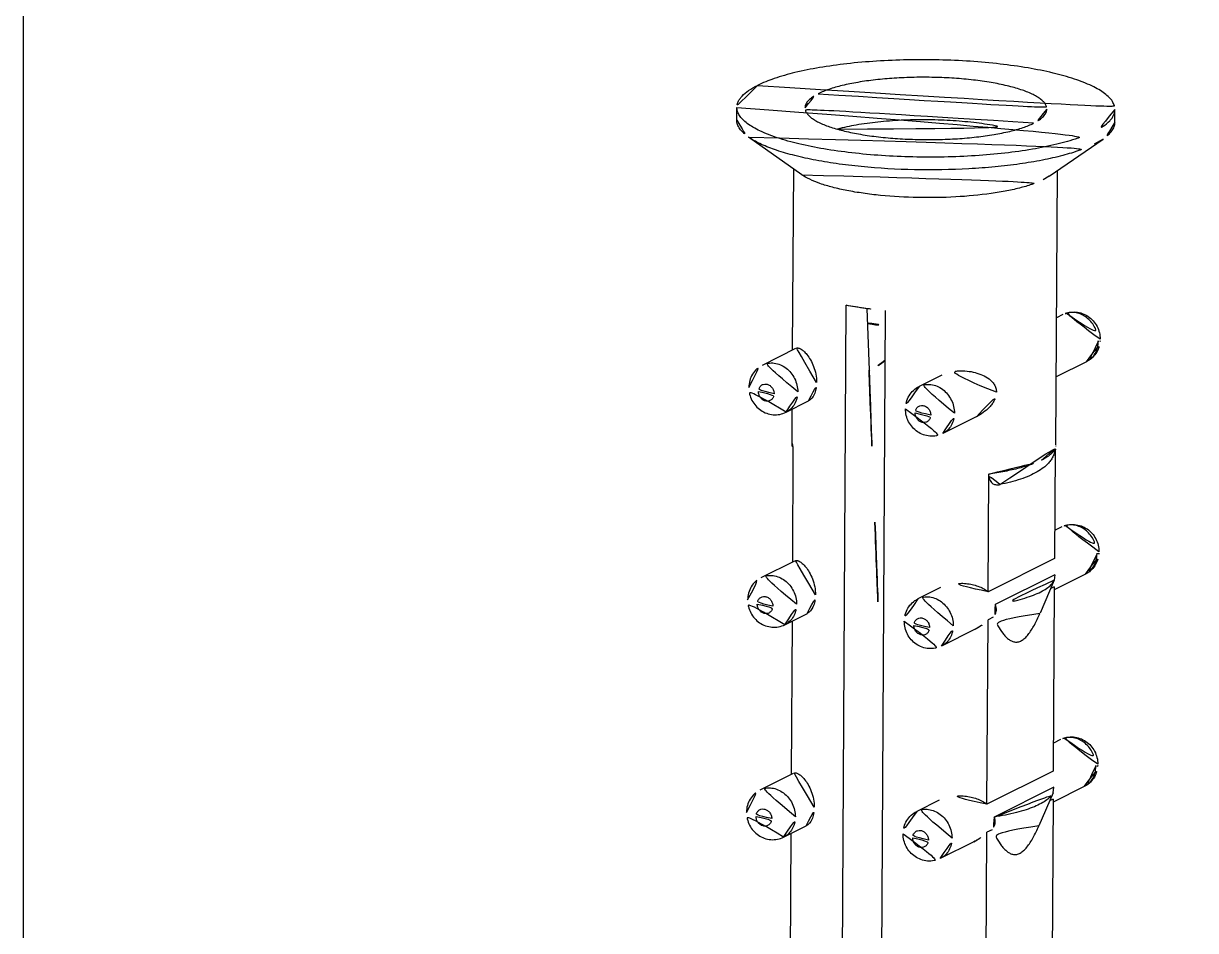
# Model space of a CAD drawing. Extents: x 16296660632 to 16296679688, y -37409620961 to -37409616551.
# Drawn here: x 16296678226.12 to 16296678252.78, y -37409618239.23 to -37409618218.61 of the extents above; entities that cross this region are included whole.
import ezdxf

# ---------------------------------------------------------------- set-up
doc = ezdxf.new("R2010")
doc.units = 0
doc.header["$LTSCALE"] = 10
doc.header["$MEASUREMENT"] = 0
doc.layers.get('0').update_dxf_attribs({"linetype": 'CONTINUOUS'})
doc.layers.add('02___PRT_ALL_AXES', color=7, linetype='CONTINUOUS')

msp = doc.modelspace()

# ---------------------------------------------------------------- linework, layer by layer
at = {"color": 7, "linetype": 'Continuous'}
for p, q in [((16296678244.668711, -37409618254.290993), (16296678244.833241, -37409618225.013847)), ((16296678245.29784, -37409618225.08847), (16296678245.350889, -37409618226.492851)), ((16296678245.55954, -37409618254.412682), (16296678245.724079, -37409618225.135536)), ((16296678243.601351, -37409618228.154457), (16296678243.620859, -37409618228.24366)), ((16296678249.60125, -37409618228.188911), (16296678249.601259, -37409618228.188179)), ((16296678249.578569, -37409618231.144211), (16296678248.222719, -37409618231.821953)), ((16296678249.56386, -37409618231.26767), (16296678249.23867, -37409618232.019043)), ((16296678249.578569, -37409618231.144211), (16296678249.563841, -37409618231.267838)), ((16296678249.56312, -37409618231.414803), (16296678249.482809, -37409618231.454948)), ((16296678248.176769, -37409618232.10778), (16296678248.056391, -37409618232.167953)), ((16296678249.55142, -37409618235.975433), (16296678248.19557, -37409618236.653152)), ((16296678249.536711, -37409618236.098877), (16296678249.211519, -37409618236.850258)), ((16296678249.53668, -37409618236.099037), (16296678249.55142, -37409618235.975433)), ((16296678249.535971, -37409618236.24601), (16296678249.45566, -37409618236.286163)), ((16296678248.14962, -37409618236.938988), (16296678248.02924, -37409618236.999161))]:
    msp.add_line(p, q, dxfattribs=at)
msp.add_lwpolyline([(16296678279.434799, -37409618261.099548), (16296678226.118429, -37409618261.099548), (16296678226.118429, -37409618178.759842), (16296678279.434799, -37409618178.759842)], close=True)
for centre, radius, start, end in [((16296678249.960609, -37409618225.625343), 0.447859, 105.0907784, 116.5407124), ((16296678249.930731, -37409618225.830948), 0.632541, 359.6900716, 3.3253834), ((16296678250.002451, -37409618225.784523), 0.604471, 354.7316924, 359.6765207), ((16296678249.39982, -37409618228.186974), 0.201441, 350.7530369, 359.4483311), ((16296680221.769171, -37409618153.669113), 1977.757652, 182.210250721, 182.346745411), ((16296678249.93346, -37409618230.456543), 0.447859, 105.0907784, 116.5407124), ((16296678249.90357, -37409618230.662163), 0.632541, 359.6900716, 3.3253834), ((16296678249.9753, -37409618230.615738), 0.604471, 354.7316924, 359.6765207), ((16296678249.906309, -37409618235.287758), 0.447859, 105.0907784, 116.5407124), ((16296678249.876419, -37409618235.49337), 0.632541, 359.6900716, 3.3253834), ((16296678249.948151, -37409618235.446953), 0.604471, 354.7316924, 359.6765207)]:
    msp.add_arc(centre, radius, start, end, dxfattribs=at)
for points, knots in [([(16296678244.19441, -37409618220.203346), (16296678244.272289, -37409618220.164421), (16296678244.451771, -37409618220.093697), (16296678244.753799, -37409618220.009239), (16296678245.107759, -37409618219.938599), (16296678245.503969, -37409618219.883888), (16296678245.931681, -37409618219.846764), (16296678246.379089, -37409618219.828308), (16296678246.833839, -37409618219.829086), (16296678247.28335, -37409618219.849083), (16296678247.715179, -37409618219.887703), (16296678248.11743, -37409618219.94381), (16296678248.47912, -37409618220.015717), (16296678248.79039, -37409618220.101357), (16296678249.012461, -37409618220.186073), (16296678249.156509, -37409618220.261139), (16296678249.24115, -37409618220.316177), (16296678249.30814, -37409618220.372917), (16296678249.3571, -37409618220.431343), (16296678249.38739, -37409618220.491577), (16296678249.39426, -37409618220.533562), (16296678249.39415, -37409618220.553513)], [0, 0, 0, 0, 0.047875552, 0.105682441, 0.172286466, 0.246166262, 0.32549361, 0.408250515, 0.492298473, 0.575455552, 0.655569983, 0.730594545, 0.798663888, 0.858182694, 0.907945264, 0.92896365, 0.947396828, 0.963346738, 0.977068785, 0.989033275, 1, 1, 1, 1]), ([(16296678243.89426, -37409618220.522507), (16296678243.89443, -37409618220.494118), (16296678243.910311, -37409618220.432213), (16296678243.973009, -37409618220.348999), (16296678244.07028, -37409618220.270653), (16296678244.14971, -37409618220.225693), (16296678244.19441, -37409618220.203346)], [0, 0, 0, 0, 0.186145526, 0.403764732, 0.672393075, 1, 1, 1, 1]), ([(16296678249.094, -37409618220.872673), (16296678249.016121, -37409618220.911598), (16296678248.836639, -37409618220.982323), (16296678248.534611, -37409618221.06678), (16296678248.180651, -37409618221.137421), (16296678247.784439, -37409618221.192131), (16296678247.35673, -37409618221.229263), (16296678246.909321, -37409618221.247711), (16296678246.454571, -37409618221.246933), (16296678246.00506, -37409618221.226936), (16296678245.573231, -37409618221.188316), (16296678245.17098, -37409618221.13221), (16296678244.80929, -37409618221.060303), (16296678244.49802, -37409618220.974663), (16296678244.275949, -37409618220.889954), (16296678244.131901, -37409618220.81488), (16296678244.04726, -37409618220.759842), (16296678243.98027, -37409618220.703087), (16296678243.931311, -37409618220.644676), (16296678243.90102, -37409618220.584442), (16296678243.89415, -37409618220.542458), (16296678243.89426, -37409618220.522507)], [0, 0, 0, 0, 0.047875552, 0.105682441, 0.172286466, 0.246166262, 0.32549361, 0.408250515, 0.492298473, 0.575455552, 0.655569983, 0.730594545, 0.798663888, 0.858182694, 0.907945264, 0.92896365, 0.947396828, 0.963346738, 0.977068785, 0.989033275, 1, 1, 1, 1]), ([(16296678249.39415, -37409618220.553513), (16296678249.39398, -37409618220.581902), (16296678249.378099, -37409618220.643806), (16296678249.315399, -37409618220.72702), (16296678249.21813, -37409618220.805367), (16296678249.1387, -37409618220.850327), (16296678249.094, -37409618220.872673)], [0, 0, 0, 0, 0.186145526, 0.403764732, 0.672393075, 1, 1, 1, 1]), ([(16296678244.636499, -37409618221.008202), (16296678244.77606, -37409618220.970749), (16296678245.078979, -37409618220.906937), (16296678245.562571, -37409618220.841553), (16296678246.090469, -37409618220.802353), (16296678246.640909, -37409618220.791107), (16296678247.191271, -37409618220.808342), (16296678247.71892, -37409618220.853287), (16296678248.202129, -37409618220.92395), (16296678248.504629, -37409618220.991051), (16296678248.64393, -37409618221.030022)], [0, 0, 0, 0, 0.10723184, 0.229384911, 0.361946773, 0.499860382, 0.637792109, 0.770408355, 0.892646223, 1, 1, 1, 1]), ([(16296678244.833241, -37409618225.013847), (16296678244.974581, -37409618225.041641), (16296678245.27071, -37409618225.089699), (16296678245.56888, -37409618225.122177), (16296678245.724079, -37409618225.135536)], [0, 0, 0, 0, 0.480442195, 1, 1, 1, 1]), ([(16296678250.60692, -37409618225.787941), (16296678250.607201, -37409618225.737343), (16296678250.595011, -37409618225.63549), (16296678250.540649, -37409618225.491959), (16296678250.45355, -37409618225.365494), (16296678250.338779, -37409618225.263947), (16296678250.202749, -37409618225.194199), (16296678250.05369, -37409618225.16169), (16296678249.901661, -37409618225.169678), (16296678249.80529, -37409618225.202271), (16296678249.76049, -37409618225.224663)], [0, 0, 0, 0, 0.125412163, 0.251172451, 0.376846193, 0.502210914, 0.627115299, 0.751613101, 0.875868664, 1, 1, 1, 1]), ([(16296678249.844009, -37409618225.192917), (16296678249.88315, -37409618225.182373), (16296678249.965811, -37409618225.171677), (16296678250.091311, -37409618225.188004), (16296678250.213051, -37409618225.235153), (16296678250.362711, -37409618225.336014), (16296678250.506981, -37409618225.520576), (16296678250.5569, -37409618225.702797), (16296678250.562201, -37409618225.79425)], [0, 0, 0, 0, 0.114836293, 0.232872755, 0.355002748, 0.481207114, 0.740522847, 1, 1, 1, 1]), ([(16296678250.29702, -37409618226.298042), (16296678250.33975, -37409618226.27668), (16296678250.42, -37409618226.222427), (16296678250.515091, -37409618226.112953), (16296678250.57962, -37409618225.982811), (16296678250.59996, -37409618225.887894), (16296678250.60437, -37409618225.840027)], [0, 0, 0, 0, 0.24938222, 0.499005027, 0.74905058, 1, 1, 1, 1]), ([(16296678250.563259, -37409618225.834373), (16296678250.562981, -37409618225.883583), (16296678250.55101, -37409618225.980583), (16296678250.49765, -37409618226.114304), (16296678250.412239, -37409618226.224861), (16296678250.337049, -37409618226.278023), (16296678250.29702, -37409618226.298027)], [0, 0, 0, 0, 0.26305497, 0.516337838, 0.760764768, 1, 1, 1, 1]), ([(16296678242.616329, -37409618226.882988), (16296678242.616631, -37409618226.830582), (16296678242.63085, -37409618226.725487), (16296678242.69311, -37409618226.579597), (16296678242.7927, -37409618226.456451), (16296678242.879669, -37409618226.396156), (16296678242.926229, -37409618226.372887)], [0, 0, 0, 0, 0.250995241, 0.50113091, 0.750689667, 1, 1, 1, 1]), ([(16296678243.728991, -37409618226.98259), (16296678243.72928, -37409618226.931213), (16296678243.717079, -37409618226.827118), (16296678243.663759, -37409618226.679199), (16296678243.578751, -37409618226.546753), (16296678243.46764, -37409618226.438637), (16296678243.337589, -37409618226.362221), (16296678243.19702, -37409618226.32299), (16296678243.055559, -37409618226.324219), (16296678242.96673, -37409618226.352638), (16296678242.926229, -37409618226.372887)], [0, 0, 0, 0, 0.129451959, 0.261224906, 0.393027892, 0.522644409, 0.648310085, 0.769235401, 0.885888901, 1, 1, 1, 1]), ([(16296678245.350889, -37409618226.492851), (16296678245.361799, -37409618226.780792), (16296678245.405519, -37409618227.932343), (16296678245.44961, -37409618229.083893), (16296678245.483021, -37409618229.947472)], [0, 0, 0, 0, 0.250045396, 1, 1, 1, 1]), ([(16296678243.190941, -37409618227.024742), (16296678243.19109, -37409618226.9991), (16296678243.181801, -37409618226.947037), (16296678243.14337, -37409618226.878723), (16296678243.08552, -37409618226.827881), (16296678243.0159, -37409618226.802353), (16296678242.944429, -37409618226.807289), (16296678242.883341, -37409618226.843246), (16296678242.843479, -37409618226.903412), (16296678242.834749, -37409618226.951591), (16296678242.83461, -37409618226.976067)], [0, 0, 0, 0, 0.13222119, 0.266287333, 0.39709956, 0.521213518, 0.638907507, 0.754510424, 0.873783701, 1, 1, 1, 1]), ([(16296678243.462761, -37409618227.446259), (16296678243.417959, -37409618227.468658), (16296678243.32159, -37409618227.501251), (16296678243.16955, -37409618227.509239), (16296678243.02047, -37409618227.476723), (16296678242.88443, -37409618227.406952), (16296678242.76965, -37409618227.305389), (16296678242.682581, -37409618227.178917), (16296678242.628229, -37409618227.035408), (16296678242.616051, -37409618226.933594), (16296678242.616329, -37409618226.882988)], [0, 0, 0, 0, 0.124126653, 0.248392657, 0.372910641, 0.497833568, 0.623206885, 0.748876612, 0.874606125, 1, 1, 1, 1]), ([(16296678242.83461, -37409618226.976067), (16296678242.834459, -37409618227.001709), (16296678242.84375, -37409618227.053757), (16296678242.882179, -37409618227.122093), (16296678242.940029, -37409618227.172928), (16296678243.009649, -37409618227.198463), (16296678243.08112, -37409618227.19352), (16296678243.1422, -37409618227.157562), (16296678243.18207, -37409618227.097397), (16296678243.1908, -37409618227.049217), (16296678243.190941, -37409618227.024742)], [0, 0, 0, 0, 0.13221819, 0.266285748, 0.397098632, 0.521213565, 0.638908393, 0.75451196, 0.873786294, 1, 1, 1, 1]), ([(16296678243.462761, -37409618227.446251), (16296678243.502781, -37409618227.426239), (16296678243.57798, -37409618227.373077), (16296678243.66338, -37409618227.262512), (16296678243.716749, -37409618227.128799), (16296678243.72872, -37409618227.031799), (16296678243.728991, -37409618226.98259)], [0, 0, 0, 0, 0.239235232, 0.483662162, 0.73694503, 1, 1, 1, 1]), ([(16296678246.489559, -37409618226.859657), (16296678246.44301, -37409618226.882927), (16296678246.356039, -37409618226.94323), (16296678246.256451, -37409618227.066368), (16296678246.194189, -37409618227.212273), (16296678246.17997, -37409618227.31736), (16296678246.17967, -37409618227.369766)], [0, 0, 0, 0, 0.249297278, 0.498857891, 0.749003889, 1, 1, 1, 1]), ([(16296678247.29233, -37409618227.469368), (16296678247.29262, -37409618227.417992), (16296678247.28042, -37409618227.313904), (16296678247.2271, -37409618227.165977), (16296678247.14209, -37409618227.033524), (16296678247.030979, -37409618226.925423), (16296678246.900921, -37409618226.848999), (16296678246.760361, -37409618226.809769), (16296678246.6189, -37409618226.810997), (16296678246.530069, -37409618226.839417), (16296678246.489571, -37409618226.859673)], [0, 0, 0, 0, 0.129451958, 0.261224906, 0.393027891, 0.522644409, 0.648310085, 0.769235401, 0.885888901, 1, 1, 1, 1]), ([(16296678246.75428, -37409618227.51152), (16296678246.754431, -37409618227.485878), (16296678246.745131, -37409618227.433823), (16296678246.706711, -37409618227.365501), (16296678246.648849, -37409618227.314659), (16296678246.579241, -37409618227.289131), (16296678246.507759, -37409618227.294067), (16296678246.44668, -37409618227.330017), (16296678246.40682, -37409618227.39019), (16296678246.398081, -37409618227.438362), (16296678246.397949, -37409618227.462837)], [0, 0, 0, 0, 0.132221257, 0.26628734, 0.397099522, 0.521213448, 0.638907473, 0.75451043, 0.873783761, 1, 1, 1, 1]), ([(16296678246.17967, -37409618227.369766), (16296678246.17939, -37409618227.420372), (16296678246.19157, -37409618227.522217), (16296678246.245939, -37409618227.665749), (16296678246.333031, -37409618227.792213), (16296678246.447809, -37409618227.893761), (16296678246.583839, -37409618227.963509), (16296678246.732889, -37409618227.996017), (16296678246.88493, -37409618227.988029), (16296678246.981291, -37409618227.955437), (16296678247.0261, -37409618227.933037)], [0, 0, 0, 0, 0.125412162, 0.251172451, 0.376846193, 0.502210914, 0.627115299, 0.751613101, 0.875868664, 1, 1, 1, 1]), ([(16296678246.397949, -37409618227.462837), (16296678246.3978, -37409618227.488487), (16296678246.407089, -37409618227.540543), (16296678246.44552, -37409618227.608856), (16296678246.50337, -37409618227.659714), (16296678246.57299, -37409618227.685226), (16296678246.644461, -37409618227.680298), (16296678246.70554, -37409618227.644341), (16296678246.745411, -37409618227.584183), (16296678246.754141, -37409618227.536003), (16296678246.75428, -37409618227.51152)], [0, 0, 0, 0, 0.132218383, 0.26628557, 0.397098539, 0.521213399, 0.638908307, 0.754511804, 0.873786469, 1, 1, 1, 1]), ([(16296678247.026091, -37409618227.933029), (16296678247.06612, -37409618227.913017), (16296678247.141319, -37409618227.859863), (16296678247.226721, -37409618227.74929), (16296678247.28009, -37409618227.615578), (16296678247.292061, -37409618227.51857), (16296678247.29233, -37409618227.469368)], [0, 0, 0, 0, 0.239235232, 0.483662162, 0.73694503, 1, 1, 1, 1]), ([(16296678243.601351, -37409618228.154457), (16296678243.60128, -37409618228.166962), (16296678243.60261, -37409618228.216553), (16296678243.61047, -37409618228.265923), (16296678243.619699, -37409618228.301826)], [0, 0, 0, 0, 0.252143014, 1, 1, 1, 1]), ([(16296678248.32785, -37409618229.090172), (16296678248.48621, -37409618229.057663), (16296678248.712811, -37409618229.00106), (16296678248.99291, -37409618228.896873), (16296678249.172649, -37409618228.809708), (16296678249.306219, -37409618228.721497), (16296678249.400551, -37409618228.638702), (16296678249.46468, -37409618228.567421), (16296678249.52035, -37409618228.48613), (16296678249.56485, -37409618228.394981), (16296678249.594151, -37409618228.294571), (16296678249.601061, -37409618228.22406), (16296678249.601259, -37409618228.188179)], [0, 0, 0, 0, 0.288312346, 0.415172977, 0.532420101, 0.643891525, 0.699359369, 0.755882774, 0.814419349, 0.874526973, 0.936014721, 1, 1, 1, 1]), ([(16296678249.273809, -37409618228.536407), (16296678249.318781, -37409618228.513931), (16296678249.39945, -37409618228.468697), (16296678249.50037, -37409618228.390869), (16296678249.569571, -37409618228.309288), (16296678249.593941, -37409618228.248299), (16296678249.59864, -37409618228.219353)], [0, 0, 0, 0, 0.321918083, 0.590635956, 0.812163078, 1, 1, 1, 1]), ([(16296678248.075029, -37409618228.852127), (16296678248.19733, -37409618228.835007), (16296678248.429319, -37409618228.79705), (16296678248.754061, -37409618228.724678), (16296678249.03327, -37409618228.641098), (16296678249.20026, -37409618228.573174), (16296678249.273809, -37409618228.536407)], [0, 0, 0, 0, 0.297801306, 0.56655152, 0.801708571, 1, 1, 1, 1]), ([(16296678248.32782, -37409618229.090187), (16296678248.30125, -37409618229.095657), (16296678248.26022, -37409618229.099823), (16296678248.20647, -37409618229.090157), (16296678248.167351, -37409618229.072884), (16296678248.13089, -37409618229.04232), (16296678248.100031, -37409618228.995201), (16296678248.079041, -37409618228.929871), (16296678248.074869, -37409618228.879646), (16296678248.075029, -37409618228.852127)], [0, 0, 0, 0, 0.1974708, 0.29464256, 0.394971035, 0.505331411, 0.636214856, 0.799643005, 1, 1, 1, 1]), ([(16296678250.579769, -37409618230.619148), (16296678250.58005, -37409618230.568542), (16296678250.56786, -37409618230.466698), (16296678250.5135, -37409618230.323174), (16296678250.426399, -37409618230.196701), (16296678250.31163, -37409618230.095154), (16296678250.175591, -37409618230.025414), (16296678250.026541, -37409618229.992897), (16296678249.87451, -37409618230.000893), (16296678249.778139, -37409618230.033478), (16296678249.733339, -37409618230.055878)], [0, 0, 0, 0, 0.125412163, 0.251172451, 0.376846193, 0.502210914, 0.627115299, 0.751613101, 0.875868664, 1, 1, 1, 1]), ([(16296678249.81686, -37409618230.024132), (16296678249.856001, -37409618230.01358), (16296678249.93866, -37409618230.002892), (16296678250.064159, -37409618230.019211), (16296678250.1859, -37409618230.06636), (16296678250.33556, -37409618230.167221), (16296678250.47983, -37409618230.351791), (16296678250.529751, -37409618230.534012), (16296678250.535049, -37409618230.625473)], [0, 0, 0, 0, 0.114836293, 0.232872755, 0.355002748, 0.481207114, 0.740522847, 1, 1, 1, 1]), ([(16296678250.269871, -37409618231.12925), (16296678250.312599, -37409618231.107887), (16296678250.392851, -37409618231.053642), (16296678250.48794, -37409618230.94416), (16296678250.55246, -37409618230.814034), (16296678250.572809, -37409618230.719101), (16296678250.577221, -37409618230.671227)], [0, 0, 0, 0, 0.24938222, 0.499005027, 0.74905058, 1, 1, 1, 1]), ([(16296678250.5361, -37409618230.665581), (16296678250.53583, -37409618230.714783), (16296678250.523861, -37409618230.81179), (16296678250.470501, -37409618230.945503), (16296678250.38509, -37409618231.056068), (16296678250.309891, -37409618231.10923), (16296678250.269871, -37409618231.129242)], [0, 0, 0, 0, 0.26305497, 0.516337838, 0.760764768, 1, 1, 1, 1]), ([(16296678242.58918, -37409618231.714203), (16296678242.589479, -37409618231.661797), (16296678242.603701, -37409618231.556702), (16296678242.66596, -37409618231.410797), (16296678242.765551, -37409618231.287666), (16296678242.85252, -37409618231.227371), (16296678242.899071, -37409618231.204086)], [0, 0, 0, 0, 0.250995241, 0.50113091, 0.750689667, 1, 1, 1, 1]), ([(16296678243.701839, -37409618231.813797), (16296678243.702129, -37409618231.762428), (16296678243.68993, -37409618231.658333), (16296678243.63661, -37409618231.510406), (16296678243.5516, -37409618231.377953), (16296678243.440491, -37409618231.269859), (16296678243.310431, -37409618231.193443), (16296678243.16987, -37409618231.154213), (16296678243.02841, -37409618231.155434), (16296678242.939581, -37409618231.183853), (16296678242.89908, -37409618231.204102)], [0, 0, 0, 0, 0.129451959, 0.261224906, 0.393027892, 0.522644409, 0.648310085, 0.769235401, 0.885888901, 1, 1, 1, 1]), ([(16296678249.56377, -37409618231.26783), (16296678249.550541, -37409618231.298378), (16296678249.507721, -37409618231.360184), (16296678249.41436, -37409618231.440887), (16296678249.28813, -37409618231.517937), (16296678249.130051, -37409618231.590736), (16296678248.94161, -37409618231.65863), (16296678248.638161, -37409618231.745552), (16296678248.393801, -37409618231.794083), (16296678248.222719, -37409618231.821953)], [0, 0, 0, 0, 0.067093248, 0.148631885, 0.247367668, 0.364164632, 0.498855896, 0.650665362, 1, 1, 1, 1]), ([(16296678243.43561, -37409618232.277473), (16296678243.3908, -37409618232.299873), (16296678243.294439, -37409618232.332458), (16296678243.142401, -37409618232.340446), (16296678242.99332, -37409618232.30793), (16296678242.857281, -37409618232.238159), (16296678242.7425, -37409618232.136597), (16296678242.65542, -37409618232.010132), (16296678242.60107, -37409618231.866623), (16296678242.5889, -37409618231.764793), (16296678242.58918, -37409618231.714203)], [0, 0, 0, 0, 0.124126653, 0.248392657, 0.372910641, 0.497833568, 0.623206885, 0.748876612, 0.874606125, 1, 1, 1, 1]), ([(16296678242.807461, -37409618231.807266), (16296678242.80731, -37409618231.832916), (16296678242.816601, -37409618231.884979), (16296678242.85503, -37409618231.953293), (16296678242.91288, -37409618232.004143), (16296678242.9825, -37409618232.029671), (16296678243.05397, -37409618232.024727), (16296678243.115049, -37409618231.98877), (16296678243.154921, -37409618231.928612), (16296678243.163651, -37409618231.880432), (16296678243.16379, -37409618231.855957)], [0, 0, 0, 0, 0.132221131, 0.266287173, 0.397099323, 0.521213199, 0.638907094, 0.754510036, 0.873782984, 1, 1, 1, 1]), ([(16296678243.16379, -37409618231.855957), (16296678243.163931, -37409618231.830307), (16296678243.15464, -37409618231.778252), (16296678243.11622, -37409618231.709938), (16296678243.058359, -37409618231.659103), (16296678242.988741, -37409618231.63356), (16296678242.917271, -37409618231.638496), (16296678242.85619, -37409618231.674461), (16296678242.81633, -37409618231.734619), (16296678242.80759, -37409618231.782799), (16296678242.807461, -37409618231.807266)], [0, 0, 0, 0, 0.13222119, 0.266287333, 0.39709956, 0.521213518, 0.638907507, 0.754510424, 0.873783701, 1, 1, 1, 1]), ([(16296678243.4356, -37409618232.277473), (16296678243.47563, -37409618232.257446), (16296678243.550831, -37409618232.204277), (16296678243.63623, -37409618232.093727), (16296678243.6896, -37409618231.960007), (16296678243.701559, -37409618231.863007), (16296678243.701839, -37409618231.813797)], [0, 0, 0, 0, 0.239235232, 0.483662162, 0.73694503, 1, 1, 1, 1]), ([(16296678246.46241, -37409618231.690872), (16296678246.415859, -37409618231.714142), (16296678246.32889, -37409618231.774437), (16296678246.2293, -37409618231.897583), (16296678246.16704, -37409618232.04348), (16296678246.152809, -37409618232.148567), (16296678246.152519, -37409618232.200974)], [0, 0, 0, 0, 0.249297278, 0.498857891, 0.749003889, 1, 1, 1, 1]), ([(16296678247.265181, -37409618232.300583), (16296678247.265471, -37409618232.249207), (16296678247.253269, -37409618232.145111), (16296678247.199949, -37409618231.997177), (16296678247.114941, -37409618231.864731), (16296678247.00383, -37409618231.756638), (16296678246.87377, -37409618231.680206), (16296678246.73321, -37409618231.640984), (16296678246.591749, -37409618231.642197), (16296678246.50292, -37409618231.670631), (16296678246.46242, -37409618231.69088)], [0, 0, 0, 0, 0.129451958, 0.261224906, 0.393027891, 0.522644409, 0.648310085, 0.769235401, 0.885888901, 1, 1, 1, 1]), ([(16296678248.222719, -37409618231.821953), (16296678248.23192, -37409618231.841431), (16296678248.24666, -37409618231.884491), (16296678248.249439, -37409618231.957359), (16296678248.22621, -37409618232.035583), (16296678248.19532, -37409618232.084084), (16296678248.176769, -37409618232.10778)], [0, 0, 0, 0, 0.211627653, 0.441487896, 0.704516923, 1, 1, 1, 1]), ([(16296678246.727131, -37409618232.342743), (16296678246.72727, -37409618232.317093), (16296678246.717979, -37409618232.26503), (16296678246.67956, -37409618232.196716), (16296678246.6217, -37409618232.145866), (16296678246.55208, -37409618232.120338), (16296678246.48061, -37409618232.125267), (16296678246.419531, -37409618232.16124), (16296678246.379669, -37409618232.221397), (16296678246.37093, -37409618232.269577), (16296678246.37079, -37409618232.294052)], [0, 0, 0, 0, 0.132221257, 0.26628734, 0.397099522, 0.521213448, 0.638907473, 0.75451043, 0.873783761, 1, 1, 1, 1]), ([(16296678249.23653, -37409618232.02401), (16296678249.198021, -37409618232.113083), (16296678249.13764, -37409618232.241913), (16296678249.04495, -37409618232.400383), (16296678248.973669, -37409618232.501373), (16296678248.89897, -37409618232.58342), (16296678248.82099, -37409618232.642227), (16296678248.74021, -37409618232.67382), (16296678248.659889, -37409618232.675056), (16296678248.584881, -37409618232.649788), (16296678248.515881, -37409618232.604713), (16296678248.45149, -37409618232.544609), (16296678248.368469, -37409618232.445847), (16296678248.27449, -37409618232.299767), (16296678248.208929, -37409618232.174004), (16296678248.176769, -37409618232.10778)], [0, 0, 0, 0, 0.173087809, 0.253248541, 0.327149648, 0.39319113, 0.450410232, 0.499910326, 0.545212741, 0.590633428, 0.638989322, 0.691185098, 0.747191114, 0.868708797, 1, 1, 1, 1]), ([(16296678246.152519, -37409618232.200974), (16296678246.152241, -37409618232.251579), (16296678246.164419, -37409618232.353416), (16296678246.218781, -37409618232.496964), (16296678246.30588, -37409618232.623421), (16296678246.42066, -37409618232.724968), (16296678246.55669, -37409618232.794724), (16296678246.70574, -37409618232.827217), (16296678246.857771, -37409618232.819237), (16296678246.95414, -37409618232.786636), (16296678246.998949, -37409618232.764236)], [0, 0, 0, 0, 0.125412163, 0.251172451, 0.376846193, 0.502210914, 0.627115299, 0.751613101, 0.875868664, 1, 1, 1, 1]), ([(16296678246.37079, -37409618232.294052), (16296678246.370649, -37409618232.319687), (16296678246.37994, -37409618232.371758), (16296678246.418369, -37409618232.440071), (16296678246.476219, -37409618232.490913), (16296678246.545839, -37409618232.516449), (16296678246.61731, -37409618232.511513), (16296678246.678391, -37409618232.475548), (16296678246.71825, -37409618232.41539), (16296678246.72699, -37409618232.36721), (16296678246.727131, -37409618232.342743)], [0, 0, 0, 0, 0.13222205, 0.266287787, 0.397099981, 0.521213768, 0.638907688, 0.75451057, 0.873783815, 1, 1, 1, 1]), ([(16296678246.99894, -37409618232.764236), (16296678247.038971, -37409618232.744217), (16296678247.11417, -37409618232.691063), (16296678247.19957, -37409618232.580513), (16296678247.252939, -37409618232.446777), (16296678247.2649, -37409618232.349777), (16296678247.265181, -37409618232.300583)], [0, 0, 0, 0, 0.239235232, 0.483662162, 0.73694503, 1, 1, 1, 1]), ([(16296678250.55261, -37409618235.450363), (16296678250.5529, -37409618235.39975), (16296678250.54071, -37409618235.297913), (16296678250.486349, -37409618235.154373), (16296678250.39925, -37409618235.027908), (16296678250.284479, -37409618234.926369), (16296678250.148439, -37409618234.856613), (16296678249.99939, -37409618234.824112), (16296678249.847361, -37409618234.8321), (16296678249.75099, -37409618234.864693), (16296678249.70619, -37409618234.887077)], [0, 0, 0, 0, 0.125412163, 0.251172451, 0.376846193, 0.502210914, 0.627115299, 0.751613101, 0.875868664, 1, 1, 1, 1]), ([(16296678249.789709, -37409618234.855339), (16296678249.82885, -37409618234.844788), (16296678249.911501, -37409618234.834099), (16296678250.03701, -37409618234.850433), (16296678250.158751, -37409618234.897568), (16296678250.308411, -37409618234.998428), (16296678250.452681, -37409618235.183006), (16296678250.5026, -37409618235.365219), (16296678250.5079, -37409618235.456673)], [0, 0, 0, 0, 0.114836293, 0.232872755, 0.355002748, 0.481207114, 0.740522847, 1, 1, 1, 1]), ([(16296678250.24272, -37409618235.960457), (16296678250.28544, -37409618235.939102), (16296678250.3657, -37409618235.884857), (16296678250.460791, -37409618235.775368), (16296678250.525311, -37409618235.645233), (16296678250.54566, -37409618235.550308), (16296678250.55007, -37409618235.502449)], [0, 0, 0, 0, 0.24938222, 0.499005027, 0.74905058, 1, 1, 1, 1]), ([(16296678250.508949, -37409618235.496788), (16296678250.50868, -37409618235.545998), (16296678250.49671, -37409618235.642998), (16296678250.44334, -37409618235.776718), (16296678250.357941, -37409618235.887283), (16296678250.28274, -37409618235.940437), (16296678250.24272, -37409618235.960457)], [0, 0, 0, 0, 0.26305497, 0.516337838, 0.760764768, 1, 1, 1, 1]), ([(16296678242.562031, -37409618236.545403), (16296678242.562321, -37409618236.492996), (16296678242.57655, -37409618236.387917), (16296678242.638809, -37409618236.24202), (16296678242.7384, -37409618236.118874), (16296678242.825371, -37409618236.058578), (16296678242.87192, -37409618236.035309)], [0, 0, 0, 0, 0.250995241, 0.50113091, 0.750689667, 1, 1, 1, 1]), ([(16296678243.67469, -37409618236.645012), (16296678243.67498, -37409618236.593643), (16296678243.662781, -37409618236.48954), (16296678243.609461, -37409618236.341621), (16296678243.52445, -37409618236.20916), (16296678243.41334, -37409618236.101067), (16296678243.283279, -37409618236.024643), (16296678243.142719, -37409618235.985413), (16296678243.001261, -37409618235.986641), (16296678242.91243, -37409618236.01506), (16296678242.871929, -37409618236.035316)], [0, 0, 0, 0, 0.129451959, 0.261224906, 0.393027892, 0.522644409, 0.648310085, 0.769235401, 0.885888901, 1, 1, 1, 1]), ([(16296678248.19557, -37409618236.653152), (16296678248.36664, -37409618236.625298), (16296678248.61101, -37409618236.576759), (16296678248.91445, -37409618236.489838), (16296678249.1029, -37409618236.421951), (16296678249.260981, -37409618236.349152), (16296678249.387211, -37409618236.272087), (16296678249.48057, -37409618236.191391), (16296678249.52339, -37409618236.129593), (16296678249.536619, -37409618236.099037)], [0, 0, 0, 0, 0.349334638, 0.501144104, 0.635835368, 0.752632332, 0.851368115, 0.932906752, 1, 1, 1, 1]), ([(16296678243.408461, -37409618237.108681), (16296678243.363649, -37409618237.131073), (16296678243.267281, -37409618237.163673), (16296678243.11524, -37409618237.171654), (16296678242.966169, -37409618237.139137), (16296678242.83012, -37409618237.069366), (16296678242.715349, -37409618236.967812), (16296678242.628269, -37409618236.841347), (16296678242.573919, -37409618236.69783), (16296678242.561741, -37409618236.596008), (16296678242.562031, -37409618236.545403)], [0, 0, 0, 0, 0.124126653, 0.248392657, 0.372910641, 0.497833568, 0.623206885, 0.748876612, 0.874606125, 1, 1, 1, 1]), ([(16296678242.7803, -37409618236.638489), (16296678242.780161, -37409618236.664131), (16296678242.78945, -37409618236.716187), (16296678242.827881, -37409618236.784508), (16296678242.885731, -37409618236.83535), (16296678242.955351, -37409618236.860878), (16296678243.026819, -37409618236.855942), (16296678243.0879, -37409618236.819977), (16296678243.12776, -37409618236.759819), (16296678243.136499, -37409618236.711647), (16296678243.136641, -37409618236.687157)], [0, 0, 0, 0, 0.13222119, 0.266287333, 0.39709956, 0.521213518, 0.638907507, 0.754510424, 0.873783701, 1, 1, 1, 1]), ([(16296678243.136641, -37409618236.687157), (16296678243.13678, -37409618236.661522), (16296678243.127489, -37409618236.609467), (16296678243.089069, -37409618236.541153), (16296678243.03121, -37409618236.490303), (16296678242.96159, -37409618236.464783), (16296678242.89012, -37409618236.469711), (16296678242.829041, -37409618236.505669), (16296678242.789181, -37409618236.565826), (16296678242.780439, -37409618236.614014), (16296678242.7803, -37409618236.638489)], [0, 0, 0, 0, 0.13222119, 0.266287333, 0.39709956, 0.521213518, 0.638907507, 0.754510424, 0.873783701, 1, 1, 1, 1]), ([(16296678246.435261, -37409618236.522087), (16296678246.38871, -37409618236.545357), (16296678246.301741, -37409618236.605652), (16296678246.20215, -37409618236.72879), (16296678246.139891, -37409618236.874687), (16296678246.12566, -37409618236.979782), (16296678246.12537, -37409618237.032181)], [0, 0, 0, 0, 0.249297278, 0.498857891, 0.749003889, 1, 1, 1, 1]), ([(16296678247.238029, -37409618237.13179), (16296678247.238319, -37409618237.080406), (16296678247.22612, -37409618236.976318), (16296678247.1728, -37409618236.8284), (16296678247.08779, -37409618236.695938), (16296678246.976681, -37409618236.587837), (16296678246.846621, -37409618236.511421), (16296678246.70606, -37409618236.472191), (16296678246.5646, -37409618236.473419), (16296678246.475771, -37409618236.501839), (16296678246.435261, -37409618236.522087)], [0, 0, 0, 0, 0.129451958, 0.261224906, 0.393027891, 0.522644409, 0.648310085, 0.769235401, 0.885888901, 1, 1, 1, 1]), ([(16296678248.19557, -37409618236.653152), (16296678248.20476, -37409618236.67263), (16296678248.21949, -37409618236.715668), (16296678248.222309, -37409618236.788551), (16296678248.19906, -37409618236.866783), (16296678248.168159, -37409618236.915298), (16296678248.14962, -37409618236.938988)], [0, 0, 0, 0, 0.211465199, 0.441327156, 0.704593952, 1, 1, 1, 1]), ([(16296678243.408449, -37409618237.108673), (16296678243.448481, -37409618237.088661), (16296678243.52368, -37409618237.0355), (16296678243.609079, -37409618236.924927), (16296678243.662451, -37409618236.791222), (16296678243.67441, -37409618236.694206), (16296678243.67469, -37409618236.645012)], [0, 0, 0, 0, 0.239235232, 0.483662162, 0.73694503, 1, 1, 1, 1]), ([(16296678249.209379, -37409618236.855217), (16296678249.17086, -37409618236.944298), (16296678249.110491, -37409618237.073128), (16296678249.017799, -37409618237.231583), (16296678248.94652, -37409618237.332588), (16296678248.871811, -37409618237.414627), (16296678248.79384, -37409618237.473442), (16296678248.71306, -37409618237.505028), (16296678248.63274, -37409618237.506264), (16296678248.55773, -37409618237.481003), (16296678248.48872, -37409618237.435913), (16296678248.424339, -37409618237.375816), (16296678248.34132, -37409618237.277069), (16296678248.247339, -37409618237.130966), (16296678248.18178, -37409618237.005211), (16296678248.14962, -37409618236.938988)], [0, 0, 0, 0, 0.173087809, 0.253248541, 0.327149648, 0.39319113, 0.450410232, 0.499910326, 0.545212741, 0.590633428, 0.638989322, 0.691185098, 0.747191114, 0.868708797, 1, 1, 1, 1]), ([(16296678246.12537, -37409618237.032181), (16296678246.12508, -37409618237.082787), (16296678246.13727, -37409618237.184631), (16296678246.191629, -37409618237.328171), (16296678246.27873, -37409618237.454643), (16296678246.393511, -37409618237.556183), (16296678246.529539, -37409618237.625931), (16296678246.678591, -37409618237.658432), (16296678246.83062, -37409618237.650436), (16296678246.926991, -37409618237.617851), (16296678246.9718, -37409618237.595459)], [0, 0, 0, 0, 0.125412162, 0.251172451, 0.376846193, 0.502210914, 0.627115299, 0.751613101, 0.875868664, 1, 1, 1, 1]), ([(16296678246.343639, -37409618237.125267), (16296678246.3435, -37409618237.150909), (16296678246.352791, -37409618237.202957), (16296678246.39122, -37409618237.271294), (16296678246.44907, -37409618237.322128), (16296678246.51869, -37409618237.347656), (16296678246.59016, -37409618237.34272), (16296678246.651239, -37409618237.306763), (16296678246.691099, -37409618237.246597), (16296678246.699841, -37409618237.198433), (16296678246.69998, -37409618237.173943)], [0, 0, 0, 0, 0.132221257, 0.26628734, 0.397099522, 0.521213448, 0.638907473, 0.75451043, 0.873783761, 1, 1, 1, 1]), ([(16296678246.69998, -37409618237.173943), (16296678246.700121, -37409618237.1483), (16296678246.69083, -37409618237.096237), (16296678246.652399, -37409618237.027924), (16296678246.594549, -37409618236.977081), (16296678246.524929, -37409618236.951553), (16296678246.453461, -37409618236.95649), (16296678246.39238, -37409618236.992447), (16296678246.35252, -37409618237.052612), (16296678246.343781, -37409618237.100777), (16296678246.343639, -37409618237.125267)], [0, 0, 0, 0, 0.132221257, 0.26628734, 0.397099522, 0.521213448, 0.638907473, 0.75451043, 0.873783761, 1, 1, 1, 1]), ([(16296678246.97179, -37409618237.595451), (16296678247.01182, -37409618237.575439), (16296678247.087021, -37409618237.522278), (16296678247.172421, -37409618237.411713), (16296678247.22579, -37409618237.278), (16296678247.237749, -37409618237.180992), (16296678247.238029, -37409618237.13179)], [0, 0, 0, 0, 0.239235232, 0.483662162, 0.73694503, 1, 1, 1, 1])]:
    msp.add_open_spline(points, degree=3, knots=knots, dxfattribs=at)
at = {"layer": '02___PRT_ALL_AXES', "color": 7, "linetype": 'Continuous'}
for p, q in [((16296678242.34264, -37409618220.803719), (16296678242.344271, -37409618220.513847)), ((16296678250.942511, -37409618220.852051), (16296678250.944139, -37409618220.562172)), ((16296678243.82159, -37409618222.046097), (16296678242.606939, -37409618221.189041)), ((16296678249.449699, -37409618222.077721), (16296678250.673901, -37409618221.234383)), ((16296678250.673901, -37409618221.234383), (16296678250.473169, -37409618221.351173)), ((16296678243.6133, -37409618226.029449), (16296678243.636419, -37409618221.915443)), ((16296678249.601259, -37409618228.188179), (16296678249.63632, -37409618221.949158)), ((16296678249.449699, -37409618222.077721), (16296678249.30965, -37409618222.15921)), ((16296678249.76049, -37409618225.224663), (16296678249.61751, -37409618225.296127)), ((16296678242.926229, -37409618226.372887), (16296678243.68899, -37409618225.991608)), ((16296678245.35128, -37409618226.502274), (16296678245.371731, -37409618226.492043)), ((16296678250.29702, -37409618226.298042), (16296678249.609949, -37409618226.641479)), ((16296678247.002211, -37409618226.603409), (16296678246.489559, -37409618226.859657)), ((16296678243.462761, -37409618227.446259), (16296678243.975559, -37409618227.189934)), ((16296678243.601351, -37409618228.154457), (16296678243.60574, -37409618227.374786)), ((16296678247.788851, -37409618227.551773), (16296678247.0261, -37409618227.933037)), ((16296678243.620859, -37409618228.24366), (16296678243.606199, -37409618230.850632)), ((16296678249.58061, -37409618228.302307), (16296678249.566719, -37409618230.773857)), ((16296678248.059999, -37409618231.527023), (16296678248.075029, -37409618228.852127)), ((16296678249.733339, -37409618230.055878), (16296678249.570299, -37409618230.137367)), ((16296678249.566719, -37409618230.773857), (16296678248.059999, -37409618231.527023)), ((16296678242.899071, -37409618231.204086), (16296678243.66186, -37409618230.822807)), ((16296678250.269871, -37409618231.12925), (16296678249.56274, -37409618231.482712)), ((16296678246.974979, -37409618231.434662), (16296678246.46241, -37409618231.690872)), ((16296678249.56312, -37409618231.414803), (16296678249.53957, -37409618235.60508)), ((16296678243.43561, -37409618232.277473), (16296678243.948299, -37409618232.021187)), ((16296678243.59864, -37409618232.195976), (16296678243.57905, -37409618235.681839)), ((16296678247.761721, -37409618232.382973), (16296678246.998949, -37409618232.764236)), ((16296678248.03285, -37409618236.358231), (16296678248.056391, -37409618232.167953)), ((16296678249.70619, -37409618234.887077), (16296678249.54315, -37409618234.968582)), ((16296678242.87192, -37409618236.035309), (16296678243.634701, -37409618235.654022)), ((16296678249.53957, -37409618235.60508), (16296678248.03285, -37409618236.358231)), ((16296678250.24272, -37409618235.960457), (16296678249.535589, -37409618236.313927)), ((16296678246.947821, -37409618236.265877), (16296678246.435261, -37409618236.522087)), ((16296678249.535971, -37409618236.24601), (16296678249.512421, -37409618240.436287)), ((16296678243.408461, -37409618237.108681), (16296678243.92115, -37409618236.852409)), ((16296678243.571489, -37409618237.027184), (16296678243.551901, -37409618240.513046)), ((16296678248.00569, -37409618241.189438), (16296678248.02924, -37409618236.999161)), ((16296678247.73457, -37409618237.21418), (16296678246.9718, -37409618237.595459))]:
    msp.add_line(p, q, dxfattribs=at)
for points, knots in [([(16296678242.81362, -37409618220.014717), (16296678242.9354, -37409618219.95385), (16296678243.21603, -37409618219.843277), (16296678243.688299, -37409618219.711197), (16296678244.24177, -37409618219.600754), (16296678244.86129, -37409618219.515198), (16296678245.530081, -37409618219.457153), (16296678246.22966, -37409618219.428299), (16296678246.940729, -37409618219.42952), (16296678247.643591, -37409618219.460777), (16296678248.31883, -37409618219.521156), (16296678248.94779, -37409618219.608887), (16296678249.51334, -37409618219.721336), (16296678250.00005, -37409618219.855263), (16296678250.34729, -37409618219.987694), (16296678250.57254, -37409618220.105087), (16296678250.70488, -37409618220.191147), (16296678250.809629, -37409618220.279877), (16296678250.886181, -37409618220.371223), (16296678250.93354, -37409618220.465408), (16296678250.94429, -37409618220.531059), (16296678250.944111, -37409618220.562248)], [0, 0, 0, 0, 0.047875552, 0.105682441, 0.172286466, 0.246166262, 0.32549361, 0.408250515, 0.492298473, 0.575455552, 0.655569983, 0.730594545, 0.798663888, 0.858182694, 0.907945264, 0.92896365, 0.947396828, 0.963346738, 0.977068785, 0.989033275, 1, 1, 1, 1]), ([(16296678242.81362, -37409618220.014717), (16296678242.743719, -37409618220.04966), (16296678242.61965, -37409618220.119904), (16296678242.48642, -37409618220.227051), (16296678242.41184, -37409618220.316597), (16296678242.37343, -37409618220.381371), (16296678242.349899, -37409618220.447166), (16296678242.344419, -37409618220.491951), (16296678242.344299, -37409618220.513771)], [0, 0, 0, 0, 0.327021374, 0.595169581, 0.709531086, 0.81308833, 0.908677352, 1, 1, 1, 1]), ([(16296678242.344299, -37409618220.513771), (16296678242.34412, -37409618220.54496), (16296678242.35487, -37409618220.610611), (16296678242.402229, -37409618220.704803), (16296678242.478781, -37409618220.796143), (16296678242.58353, -37409618220.884872), (16296678242.71587, -37409618220.970932), (16296678242.94112, -37409618221.088333), (16296678243.288361, -37409618221.220757), (16296678243.77507, -37409618221.354683), (16296678244.34062, -37409618221.467117), (16296678244.969589, -37409618221.554863), (16296678245.644819, -37409618221.615242), (16296678246.347679, -37409618221.6465), (16296678247.05875, -37409618221.64772), (16296678247.758341, -37409618221.618874), (16296678248.42712, -37409618221.560822), (16296678249.04664, -37409618221.475273), (16296678249.600109, -37409618221.364822), (16296678250.07238, -37409618221.232742), (16296678250.35301, -37409618221.122169), (16296678250.474791, -37409618221.061287)], [0, 0, 0, 0, 0.010966725, 0.022931215, 0.036653262, 0.052603172, 0.07103635, 0.092054736, 0.141817306, 0.201336112, 0.269405455, 0.344430017, 0.424544448, 0.507701527, 0.591749485, 0.67450639, 0.753833738, 0.827713534, 0.894317559, 0.952124448, 1, 1, 1, 1]), ([(16296678250.944111, -37409618220.562248), (16296678250.943991, -37409618220.584068), (16296678250.938511, -37409618220.628853), (16296678250.91498, -37409618220.694649), (16296678250.87657, -37409618220.759407), (16296678250.802, -37409618220.848969), (16296678250.66877, -37409618220.956123), (16296678250.544689, -37409618221.02636), (16296678250.474791, -37409618221.061287)], [0, 0, 0, 0, 0.091322648, 0.186911669, 0.290468914, 0.404830419, 0.672978626, 1, 1, 1, 1]), ([(16296678242.34267, -37409618220.803719), (16296678242.342489, -37409618220.836807), (16296678242.354759, -37409618220.906868), (16296678242.408251, -37409618221.00663), (16296678242.494221, -37409618221.103027), (16296678242.566429, -37409618221.160454), (16296678242.606951, -37409618221.189034)], [0, 0, 0, 0, 0.205031678, 0.430850317, 0.69280398, 1, 1, 1, 1]), ([(16296678250.94249, -37409618220.852051), (16296678250.942301, -37409618220.885139), (16296678250.929251, -37409618220.955032), (16296678250.874649, -37409618221.054176), (16296678250.787609, -37409618221.149643), (16296678250.714729, -37409618221.206223), (16296678250.673861, -37409618221.234367)], [0, 0, 0, 0, 0.204978501, 0.430720612, 0.692642825, 1, 1, 1, 1]), ([(16296678242.606951, -37409618221.189034), (16296678242.687519, -37409618221.24588), (16296678242.880779, -37409618221.352364), (16296678243.21722, -37409618221.485672), (16296678243.624161, -37409618221.606201), (16296678244.093439, -37409618221.711212), (16296678244.615709, -37409618221.798424), (16296678245.38447, -37409618221.890198), (16296678246.392759, -37409618221.947067), (16296678247.41036, -37409618221.931023), (16296678248.207569, -37409618221.871841), (16296678248.765381, -37409618221.806633), (16296678249.278971, -37409618221.721512), (16296678249.7379, -37409618221.618401), (16296678250.132721, -37409618221.499557), (16296678250.368999, -37409618221.403236), (16296678250.473169, -37409618221.351173)], [0, 0, 0, 0, 0.036764204, 0.081807141, 0.134746461, 0.194816824, 0.260995282, 0.332068642, 0.483379437, 0.637104275, 0.71113424, 0.781344975, 0.846409165, 0.905141493, 0.956584097, 1, 1, 1, 1]), ([(16296678243.82159, -37409618222.046097), (16296678243.8778, -37409618222.085762), (16296678244.01265, -37409618222.160027), (16296678244.24736, -37409618222.253052), (16296678244.531269, -37409618222.337143), (16296678244.858681, -37409618222.410393), (16296678245.223061, -37409618222.471237), (16296678245.75939, -37409618222.535278), (16296678246.462891, -37409618222.574982), (16296678247.30411, -37409618222.561546), (16296678247.981501, -37409618222.499542), (16296678248.47649, -37409618222.417603), (16296678248.79668, -37409618222.34565), (16296678249.07213, -37409618222.262733), (16296678249.23698, -37409618222.195534), (16296678249.30965, -37409618222.15921)], [0, 0, 0, 0, 0.036767516, 0.081810204, 0.134749936, 0.194824445, 0.26100481, 0.332079068, 0.483395652, 0.637125736, 0.781337576, 0.846404173, 0.905137307, 0.956585436, 1, 1, 1, 1]), ([(16296678245.3088, -37409618225.431534), (16296678245.37709, -37409618225.427223), (16296678245.5215, -37409618225.432938), (16296678245.660549, -37409618225.48288), (16296678245.72332, -37409618225.523697)], [0, 0, 0, 0, 0.477501713, 1, 1, 1, 1]), ([(16296678244.159069, -37409618226.767609), (16296678244.15942, -37409618226.705513), (16296678244.146799, -37409618226.581558), (16296678244.09663, -37409618226.408119), (16296678244.02574, -37409618226.258324), (16296678243.946581, -37409618226.140778), (16296678243.86939, -37409618226.057426), (16296678243.807329, -37409618226.010941), (16296678243.762991, -37409618225.990822), (16296678243.735241, -37409618225.983917), (16296678243.71019, -37409618225.98378), (16296678243.69515, -37409618225.988457), (16296678243.68857, -37409618225.991814)], [0, 0, 0, 0, 0.18893117, 0.376116234, 0.546808373, 0.691114058, 0.805486661, 0.89118125, 0.924681345, 0.95303398, 0.977535423, 1, 1, 1, 1]), ([(16296678245.71977, -37409618226.260918), (16296678245.692751, -37409618226.286873), (16296678245.585739, -37409618226.377151), (16296678245.463169, -37409618226.446602), (16296678245.37166, -37409618226.492088)], [0, 0, 0, 0, 0.268314686, 1, 1, 1, 1]), ([(16296678248.247869, -37409618226.991737), (16296678248.248039, -37409618226.96003), (16296678248.239201, -37409618226.897873), (16296678248.200769, -37409618226.814667), (16296678248.145981, -37409618226.745659), (16296678248.05916, -37409618226.669357), (16296678247.93117, -37409618226.59671), (16296678247.761169, -37409618226.538383), (16296678247.57753, -37409618226.505898), (16296678247.318581, -37409618226.499458), (16296678247.11968, -37409618226.544746), (16296678247.000971, -37409618226.604042)], [0, 0, 0, 0, 0.064032378, 0.124563915, 0.182986521, 0.240724125, 0.357118649, 0.47736229, 0.602344146, 0.732014843, 1, 1, 1, 1]), ([(16296678243.97381, -37409618227.190804), (16296678244.031931, -37409618227.161797), (16296678244.103029, -37409618227.065559), (16296678244.149691, -37409618226.913567), (16296678244.158791, -37409618226.818123), (16296678244.159069, -37409618226.767609)], [0, 0, 0, 0, 0.406658984, 0.683746713, 1, 1, 1, 1]), ([(16296678247.79067, -37409618227.550873), (16296678247.84597, -37409618227.523087), (16296678247.952749, -37409618227.458351), (16296678248.071079, -37409618227.355377), (16296678248.151569, -37409618227.258034), (16296678248.21876, -37409618227.15049), (16296678248.247511, -37409618227.055038), (16296678248.247869, -37409618226.991737)], [0, 0, 0, 0, 0.246450856, 0.494856119, 0.620727925, 0.747907443, 1, 1, 1, 1]), ([(16296678244.13192, -37409618231.598824), (16296678244.132271, -37409618231.536728), (16296678244.11965, -37409618231.412804), (16296678244.0695, -37409618231.239388), (16296678243.998619, -37409618231.089592), (16296678243.919479, -37409618230.972054), (16296678243.8423, -37409618230.888687), (16296678243.780239, -37409618230.842194), (16296678243.735901, -37409618230.822052), (16296678243.708151, -37409618230.815147), (16296678243.6831, -37409618230.81498), (16296678243.668051, -37409618230.819656), (16296678243.66147, -37409618230.823013)], [0, 0, 0, 0, 0.188908674, 0.376073293, 0.54675457, 0.691061789, 0.805447283, 0.891159386, 0.924666629, 0.953027635, 0.977533432, 1, 1, 1, 1]), ([(16296678248.059999, -37409618231.527023), (16296678247.99123, -37409618231.472794), (16296678247.86928, -37409618231.412033), (16296678247.69577, -37409618231.362518), (16296678247.41037, -37409618231.315773), (16296678247.150009, -37409618231.347237), (16296678246.97382, -37409618231.435249)], [0, 0, 0, 0, 0.232176021, 0.353206422, 0.477864579, 1, 1, 1, 1]), ([(16296678243.94665, -37409618232.022011), (16296678244.00478, -37409618231.993011), (16296678244.07588, -37409618231.896767), (16296678244.12254, -37409618231.744789), (16296678244.131639, -37409618231.64933), (16296678244.13192, -37409618231.598824)], [0, 0, 0, 0, 0.406664804, 0.683745555, 1, 1, 1, 1]), ([(16296678247.763281, -37409618232.382187), (16296678247.79031, -37409618232.368622), (16296678247.89653, -37409618232.309998), (16296678247.993851, -37409618232.234177), (16296678248.056391, -37409618232.167953)], [0, 0, 0, 0, 0.249256891, 1, 1, 1, 1]), ([(16296678244.104771, -37409618236.430031), (16296678244.10512, -37409618236.367943), (16296678244.092501, -37409618236.244011), (16296678244.042351, -37409618236.070602), (16296678243.97147, -37409618235.920807), (16296678243.89233, -37409618235.803261), (16296678243.815149, -37409618235.71991), (16296678243.75309, -37409618235.673401), (16296678243.70875, -37409618235.653267), (16296678243.681, -37409618235.646347), (16296678243.655951, -37409618235.646187), (16296678243.6409, -37409618235.650871), (16296678243.634319, -37409618235.654213)], [0, 0, 0, 0, 0.188908674, 0.376073293, 0.54675457, 0.691061789, 0.805447283, 0.891159386, 0.924666629, 0.953027635, 0.977533432, 1, 1, 1, 1]), ([(16296678248.03285, -37409618236.358231), (16296678247.964081, -37409618236.304001), (16296678247.842131, -37409618236.24324), (16296678247.668619, -37409618236.193733), (16296678247.383221, -37409618236.146973), (16296678247.12286, -37409618236.178436), (16296678246.946671, -37409618236.266457)], [0, 0, 0, 0, 0.232176021, 0.353206422, 0.477864579, 1, 1, 1, 1]), ([(16296678243.9195, -37409618236.853218), (16296678243.977619, -37409618236.824219), (16296678244.048731, -37409618236.727982), (16296678244.09539, -37409618236.575996), (16296678244.10449, -37409618236.480553), (16296678244.104771, -37409618236.430031)], [0, 0, 0, 0, 0.406664804, 0.683745555, 1, 1, 1, 1]), ([(16296678247.73613, -37409618237.213402), (16296678247.763161, -37409618237.199837), (16296678247.869381, -37409618237.141212), (16296678247.9667, -37409618237.065392), (16296678248.02924, -37409618236.999161)], [0, 0, 0, 0, 0.249256891, 1, 1, 1, 1])]:
    msp.add_open_spline(points, degree=3, knots=knots, dxfattribs=at)

doc.saveas('drawing.dxf')
